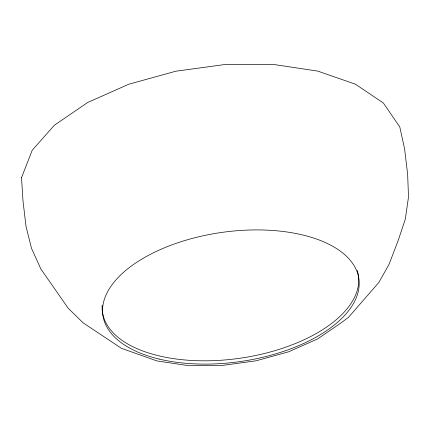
<?xml version="1.0" encoding="UTF-8"?>
<svg xmlns="http://www.w3.org/2000/svg" width="430" height="430" viewBox="0 0 430 430"><rect width="100%" height="100%" fill="white"/><g stroke="black" fill="none" stroke-linecap="round" stroke-linejoin="round"><path stroke-width="0.64" d="M357.276 270.438A129.285 65.226 -8.1 0 1 238.134 358.502A129.285 65.226 -8.1 0 1 102.146 305.246M21.511 177.719L23.01 201.084L26.036 226.492L31.524 248.389L40.823 268.917L68.091 308.127L83.141 322.86L121.448 348.321L156.869 360.91L187.738 365.548L221.547 365.521L255.99 360.818L288.718 351.772L317.512 338.996L340.399 323.355L348.472 317.351L378.803 282.526L389.048 264.342L398.142 240.59L405.302 219.192L408.5 196.962L407.651 174.429L404.625 149.022L399.782 126.947L383.318 102.947L355.352 84.162L317.727 71.095L273.528 64.452L225.116 64.495L175.795 71.224L128.925 84.178L87.698 102.474L54.368 125.227L32.191 150.29L21.511 177.719M159.03 359.045A129.285 65.226 -8.1 0 0 358.883 288.143A129.285 65.226 -8.1 0 0 174.73 243.848A129.285 65.226 -8.1 0 0 159.03 359.045"/></g></svg>
